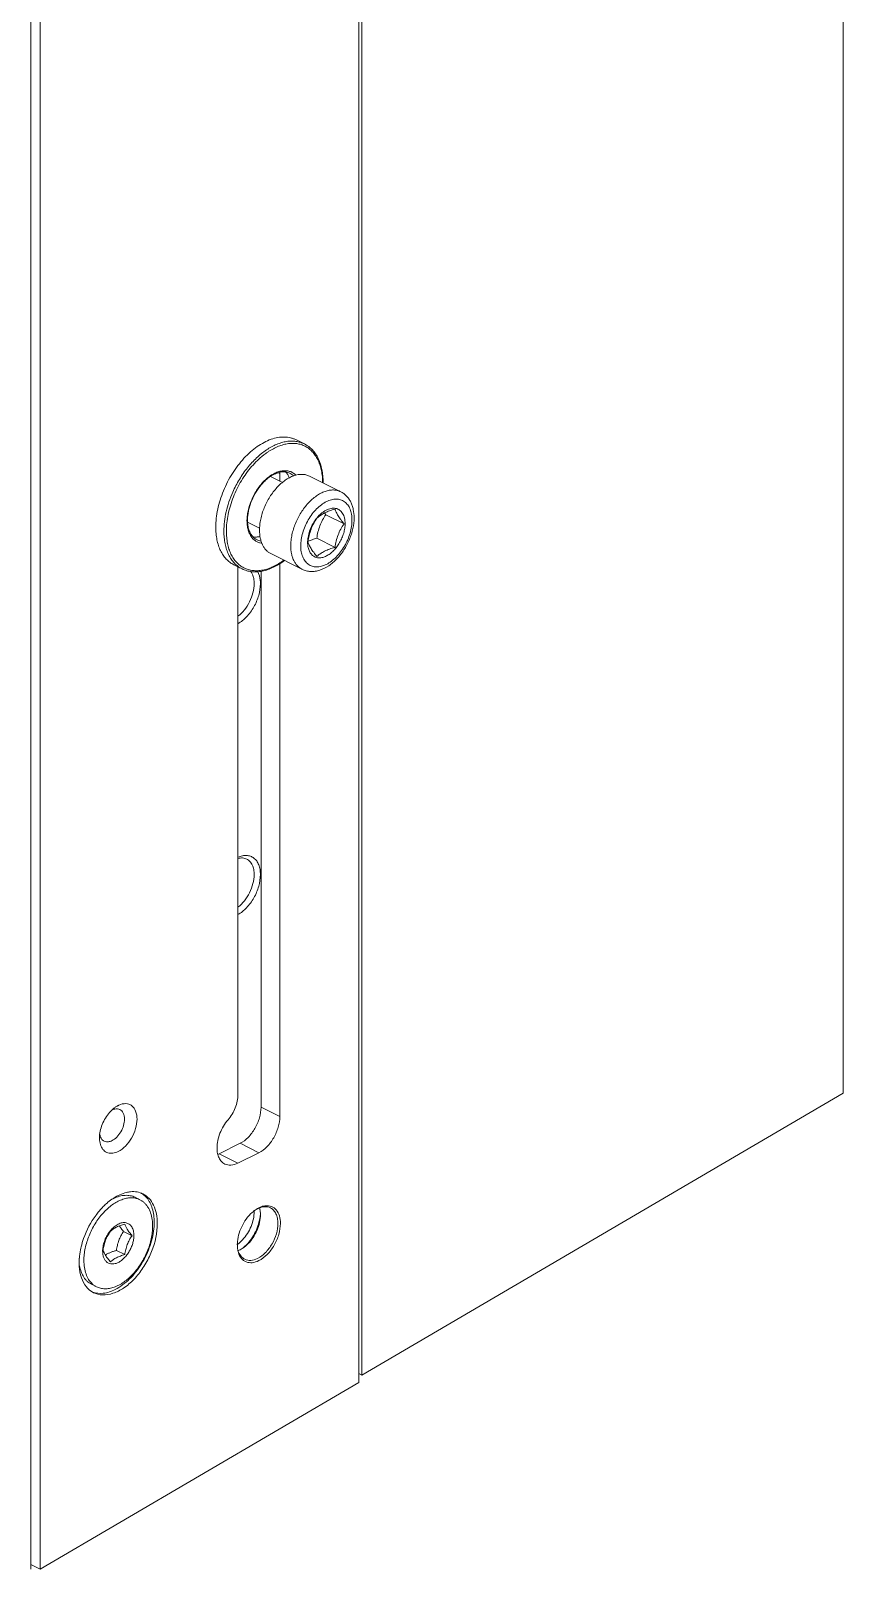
# Model space of a CAD drawing. Header units: millimetres. Extents: x 0 to 2382, y 0 to 1684.
# Drawn here: x 1680.1 to 1772.1, y 816.3 to 990.3 of the extents above; entities that cross this region are included whole.
import ezdxf

# ---------------------------------------------------------------- set-up
doc = ezdxf.new("R2010")
doc.units = ezdxf.units.MM
doc.layers.get('0').update_dxf_attribs({"lineweight": 13})

msp = doc.modelspace()

# ---------------------------------------------------------------- linework, layer by layer
for p, q in [((1772.06, 870.14), (1772.06, 1369.27)), ((1717.26, 837.42), (1717.26, 1346.48)), ((1717.61, 1346.71), (1717.61, 838.25)), ((1681.2, 816.3), (1681.2, 1331.53)), ((1680.14, 816.3), (1680.14, 1331.18)), ((1710.19, 944.05), (1711.1, 943.59)), ((1708.63, 939.24), (1707.27, 939.92)), ((1708.31, 940.25), (1708.14, 940.34)), ((1708.31, 939.39), (1708.31, 940.25)), ((1715.21, 938.18), (1711.67, 939.95)), ((1706.03, 934.05), (1704.67, 934.73)), ((1715.58, 934.56), (1713.52, 935.59)), ((1714.56, 931.89), (1712.5, 932.92)), ((1710.82, 929.42), (1707.29, 931.19)), ((1703.12, 929.92), (1704.04, 929.46)), ((1703.58, 929.69), (1703.58, 869.99)), ((1708.31, 867.51), (1708.31, 930.06)), ((1706.19, 929.19), (1706.19, 868.57)), ((1772.06, 870.14), (1717.61, 838.25)), ((1706.19, 868.57), (1708.31, 867.51)), ((1703.82, 864.48), (1701.45, 863.3)), ((1701.45, 863.3), (1703.58, 862.24)), ((1705.95, 863.42), (1703.58, 862.24)), ((1705.95, 863.42), (1703.82, 864.48)), ((1692.49, 858.09), (1691.93, 858.37)), ((1690.64, 854.5), (1691.59, 854.03)), ((1689.82, 852.36), (1690.77, 851.89)), ((1687.58, 848.25), (1687.01, 848.53)), ((1717.26, 837.42), (1681.2, 816.3)), ((1717.61, 838.25), (1717.26, 838.43)), ((1681.2, 816.3), (1680.14, 816.83))]:
    msp.add_line(p, q)
for centre, radius, start, end in [((1712.46, 934.8), 9.62, 133.0859, 133.9961), ((1704.92, 940.25), 3.4, 359.9903, 2.3853), ((1714.7, 932.96), 12.53, 153.4964, 158.2972), ((1704.82, 939.25), 8.39, 359.5685, 359.9996), ((1709.31, 934.9), 4.71, 179.1201, 179.9981), ((1724.13, 944.37), 13.77, 218.5727, 219.5825), ((1714.68, 932.46), 3.22, 178.8689, 179.9969), ((1704.03, 927.82), 1.85, 100.3616, 104.0413), ((1691.12, 866.58), 2.43, 116.5749, 118.4772), ((1691.07, 866.69), 2.31, 114.7173, 116.5708), ((1688.77, 865.4), 0.756, 234.0644, 243.4397), ((1700.31, 865.58), 2.55, 292.8535, 296.5897), ((1695.05, 850.78), 9.37, 142.4973, 143.4287), ((1694.84, 850.94), 9.11, 139.1596, 142.5104), ((1693.84, 851.58), 7.45, 135.9849, 137.8617), ((1693.63, 852.11), 7.43, 131.3429, 131.9742), ((1707.84, 853.71), 3.97, 128.228, 131.9761), ((1707.71, 853.88), 3.75, 126.8615, 128.2064), ((1702.05, 856.76), 3.37, 359.9964, 1.3925), ((1707.24, 854.61), 2.89, 116.5943, 119.941), ((1703.67, 856.51), 2.45, 11.8055, 15.7868), ((1703.52, 856.48), 2.6, 10.4208, 11.8237), ((1691.95, 852.29), 3.63, 140.2604, 141.3367), ((1688.1, 855.12), 5.82, 359.7978, 359.9999), ((1687.16, 855.56), 6.94, 355.9927, 359.9595), ((1687.62, 855.38), 6.83, 357.0282, 359.9773), ((1707.22, 852.98), 3.72, 177.9411, 179.9889), ((1692.66, 850.95), 7.05, 175.717, 179.9298), ((1691, 852.29), 2.74, 177.7374, 179.9812), ((1691.92, 850.96), 6.3, 179.9813, 183.2384)]:
    msp.add_arc(centre, radius, start, end)
for points, knots in [([(1710.19, 944.05), (1710.08, 944.1), (1709.87, 944.19), (1709.54, 944.29), (1709.2, 944.35), (1708.71, 944.39), (1708.08, 944.33), (1707.3, 944.13), (1706.51, 943.78), (1705.73, 943.29), (1704.97, 942.69), (1704.24, 941.97), (1703.55, 941.15), (1702.93, 940.26), (1702.38, 939.3), (1701.92, 938.29), (1701.55, 937.26), (1701.27, 936.22), (1701.11, 935.2), (1701.07, 934.52), (1701.07, 934.19)], [0, 0, 0, 0, 0.022306, 0.044794, 0.067641, 0.091004, 0.139764, 0.191968, 0.248047, 0.308075, 0.371828, 0.438849, 0.508502, 0.580025, 0.652569, 0.725241, 0.797144, 0.867414, 0.935258, 1, 1, 1, 1]), ([(1711.1, 943.59), (1710.96, 943.66), (1710.64, 943.79), (1710.14, 943.9), (1709.61, 943.93), (1709.07, 943.88), (1708.5, 943.75), (1707.93, 943.54), (1707.36, 943.27), (1706.79, 942.92), (1706.22, 942.5), (1705.48, 941.85), (1704.61, 940.9), (1703.71, 939.6), (1703.21, 938.64), (1702.99, 938.15)], [0, 0, 0, 0, 0.046435, 0.093673, 0.142442, 0.193346, 0.246832, 0.303186, 0.362539, 0.424886, 0.490107, 0.55798, 0.700326, 0.848911, 1, 1, 1, 1]), ([(1713.16, 939.21), (1713.16, 939.44), (1713.14, 939.89), (1713.04, 940.54), (1712.89, 941.14), (1712.68, 941.7), (1712.41, 942.19), (1712.09, 942.62), (1711.72, 942.99), (1711.3, 943.28), (1710.85, 943.49), (1710.35, 943.62), (1709.83, 943.67), (1709.28, 943.64), (1708.72, 943.52), (1708.15, 943.33), (1707.57, 943.06), (1707.2, 942.84), (1707.01, 942.72)], [0, 0, 0, 0, 0.074772, 0.146012, 0.213616, 0.277678, 0.338457, 0.39642, 0.452241, 0.506769, 0.560977, 0.615866, 0.672374, 0.731291, 0.793217, 0.858544, 0.927466, 1, 1, 1, 1]), ([(1713.22, 939.25), (1713.22, 939.49), (1713.19, 939.98), (1713.09, 940.68), (1712.92, 941.33), (1712.69, 941.93), (1712.38, 942.46), (1712.02, 942.93), (1711.59, 943.31), (1711.27, 943.51), (1711.1, 943.59)], [0, 0, 0, 0, 0.146196, 0.285596, 0.418086, 0.543958, 0.663861, 0.778852, 0.890338, 1, 1, 1, 1]), ([(1705.78, 941.72), (1705.55, 941.5), (1705.11, 941.03), (1704.51, 940.27), (1703.96, 939.44), (1703.64, 938.85), (1703.49, 938.55)], [0, 0, 0, 0, 0.240811, 0.489407, 0.743351, 1, 1, 1, 1]), ([(1707.01, 942.72), (1706.92, 942.65), (1706.52, 942.38), (1706.15, 942.07), (1705.89, 941.82)], [0, 0, 0, 0, 0.242186, 1, 1, 1, 1]), ([(1704.6, 934.97), (1704.61, 935.17), (1704.64, 935.58), (1704.75, 936.2), (1704.94, 936.82), (1705.19, 937.44), (1705.49, 938.03), (1705.85, 938.59), (1706.25, 939.1), (1706.68, 939.55), (1707.14, 939.93), (1707.61, 940.22), (1708.08, 940.44), (1708.55, 940.56), (1709, 940.58), (1709.43, 940.51), (1709.81, 940.34), (1710.03, 940.16), (1710.13, 940.07)], [0, 0, 0, 0, 0.066906, 0.137088, 0.209709, 0.283783, 0.358254, 0.432043, 0.504109, 0.573498, 0.639405, 0.701242, 0.758713, 0.811903, 0.861363, 0.908155, 0.95379, 1, 1, 1, 1]), ([(1708.97, 940.43), (1708.86, 940.44), (1708.63, 940.45), (1708.27, 940.39), (1707.91, 940.27), (1707.53, 940.1), (1707.15, 939.86), (1706.78, 939.56), (1706.43, 939.22), (1705.97, 938.69), (1705.47, 937.95), (1705.09, 937.13), (1704.87, 936.46), (1704.75, 935.95), (1704.68, 935.45), (1704.66, 935.13), (1704.66, 934.97)], [0, 0, 0, 0, 0.043488, 0.090232, 0.140777, 0.195323, 0.253786, 0.315875, 0.381136, 0.449001, 0.589747, 0.732408, 0.802612, 0.871045, 0.937044, 1, 1, 1, 1]), ([(1711.67, 939.95), (1711.55, 940.01), (1711.27, 940.11), (1710.83, 940.17), (1710.36, 940.13), (1709.88, 940), (1709.39, 939.78), (1708.91, 939.48), (1708.43, 939.11), (1707.98, 938.66), (1707.56, 938.16), (1707.04, 937.41), (1706.62, 936.59), (1706.31, 935.74), (1706.14, 935.1), (1706.04, 934.46), (1706.02, 934.04), (1706.02, 933.84)], [0, 0, 0, 0, 0.044734, 0.09089, 0.139664, 0.191881, 0.247975, 0.30802, 0.371791, 0.43883, 0.508503, 0.580045, 0.725165, 0.79709, 0.867374, 0.935246, 1, 1, 1, 1]), ([(1709.45, 940.28), (1709.38, 940.32), (1709.22, 940.38), (1709.05, 940.41), (1708.97, 940.43)], [0, 0, 0, 0, 0.4936, 1, 1, 1, 1]), ([(1708.97, 940.42), (1709.06, 940.33), (1709.22, 940.12), (1709.34, 939.89), (1709.39, 939.76)], [0, 0, 0, 0, 0.48446, 1, 1, 1, 1]), ([(1709.45, 940.28), (1709.53, 940.24), (1709.68, 940.15), (1709.81, 940.04), (1709.87, 939.97)], [0, 0, 0, 0, 0.495884, 1, 1, 1, 1]), ([(1702.99, 938.15), (1702.83, 937.78), (1702.54, 937.05), (1702.23, 935.93), (1702.03, 934.82), (1701.99, 934.09), (1701.99, 933.73)], [0, 0, 0, 0, 0.261697, 0.517796, 0.764867, 1, 1, 1, 1]), ([(1715.21, 938.18), (1715.08, 938.25), (1714.81, 938.35), (1714.37, 938.4), (1713.9, 938.36), (1713.42, 938.23), (1712.93, 938.01), (1712.44, 937.71), (1711.97, 937.34), (1711.52, 936.89), (1711.09, 936.39), (1710.58, 935.64), (1710.16, 934.83), (1709.85, 933.97), (1709.68, 933.33), (1709.58, 932.69), (1709.55, 932.27), (1709.55, 932.07)], [0, 0, 0, 0, 0.044734, 0.09089, 0.139663, 0.191881, 0.247976, 0.30802, 0.371791, 0.43883, 0.508503, 0.580045, 0.725165, 0.797089, 0.867375, 0.935244, 1, 1, 1, 1]), ([(1715.21, 938.18), (1715.33, 938.12), (1715.56, 937.98), (1715.87, 937.7), (1716.14, 937.38), (1716.35, 937.01), (1716.52, 936.61), (1716.67, 936.02), (1716.72, 935.56), (1716.72, 935.25)], [0, 0, 0, 0, 0.117982, 0.236473, 0.35628, 0.478104, 0.602788, 0.731056, 1, 1, 1, 1]), ([(1703.06, 937.59), (1702.93, 937.27), (1702.71, 936.62), (1702.46, 935.64), (1702.3, 934.68), (1702.27, 934.04), (1702.27, 933.73)], [0, 0, 0, 0, 0.261657, 0.517268, 0.764147, 1, 1, 1, 1]), ([(1716.48, 934.97), (1716.48, 935.19), (1716.45, 935.62), (1716.29, 936.21), (1716.06, 936.63), (1715.83, 936.89), (1715.64, 937.06), (1715.42, 937.19), (1715.19, 937.28), (1714.95, 937.34), (1714.59, 937.37), (1714.12, 937.3), (1713.55, 937.08), (1712.99, 936.72), (1712.45, 936.25), (1711.95, 935.67), (1711.52, 935.01), (1711.16, 934.29), (1710.89, 933.55), (1710.72, 932.81), (1710.68, 932.31), (1710.68, 932.07)], [0, 0, 0, 0, 0.063409, 0.121043, 0.173279, 0.197842, 0.221689, 0.245157, 0.268615, 0.292434, 0.316954, 0.369065, 0.426555, 0.489818, 0.558379, 0.63114, 0.706587, 0.782972, 0.858467, 0.931314, 1, 1, 1, 1]), ([(1712.5, 935.21), (1712.65, 935.4), (1712.9, 935.66), (1713.28, 935.94), (1713.55, 936.11), (1713.83, 936.23), (1714.11, 936.31), (1714.38, 936.33), (1714.63, 936.31), (1714.87, 936.24), (1715.08, 936.12), (1715.27, 935.95), (1715.43, 935.74), (1715.55, 935.49), (1715.67, 935.11), (1715.7, 934.79), (1715.7, 934.58)], [0, 0, 0, 0, 0.155756, 0.228554, 0.297284, 0.361755, 0.422052, 0.478602, 0.532205, 0.584013, 0.635426, 0.687901, 0.742746, 0.800954, 0.863143, 1, 1, 1, 1]), ([(1706.29, 932.35), (1706.16, 932.37), (1705.92, 932.43), (1705.58, 932.59), (1705.29, 932.83), (1705.04, 933.14), (1704.85, 933.51), (1704.7, 933.93), (1704.62, 934.4), (1704.6, 934.73), (1704.6, 934.9)], [0, 0, 0, 0, 0.111964, 0.222142, 0.333928, 0.450459, 0.574191, 0.706685, 0.848658, 1, 1, 1, 1]), ([(1704.66, 934.97), (1704.66, 934.77), (1704.68, 934.4), (1704.8, 933.88), (1704.99, 933.43), (1705.18, 933.18), (1705.28, 933.07)], [0, 0, 0, 0, 0.286781, 0.548631, 0.785352, 1, 1, 1, 1]), ([(1710.68, 932.07), (1710.68, 931.85), (1710.71, 931.42), (1710.88, 930.83), (1711.1, 930.41), (1711.33, 930.14), (1711.53, 929.98), (1711.74, 929.85), (1711.97, 929.75), (1712.22, 929.7), (1712.57, 929.67), (1713.04, 929.74), (1713.61, 929.96), (1714.17, 930.32), (1714.71, 930.79), (1715.21, 931.37), (1715.65, 932.03), (1716.01, 932.74), (1716.27, 933.49), (1716.44, 934.23), (1716.48, 934.73), (1716.48, 934.97)], [0, 0, 0, 0, 0.063409, 0.121043, 0.173279, 0.197842, 0.221689, 0.245157, 0.268615, 0.292434, 0.316954, 0.369065, 0.426555, 0.489818, 0.558379, 0.63114, 0.706587, 0.782972, 0.858467, 0.931314, 1, 1, 1, 1]), ([(1716.72, 935.25), (1716.72, 934.84), (1716.64, 934.21), (1716.42, 933.39), (1716.12, 932.57), (1715.61, 931.6), (1714.94, 930.74), (1714.34, 930.17), (1713.71, 929.69), (1713.04, 929.35), (1712.33, 929.18), (1711.81, 929.15), (1711.3, 929.22), (1710.98, 929.34), (1710.82, 929.42)], [0, 0, 0, 0, 0.129258, 0.196876, 0.265722, 0.404191, 0.539215, 0.604026, 0.666483, 0.783849, 0.839529, 0.893755, 0.947081, 1, 1, 1, 1]), ([(1711.46, 932.52), (1711.47, 932.75), (1711.52, 933.23), (1711.74, 933.93), (1712.06, 934.6), (1712.34, 935.02), (1712.5, 935.21)], [0, 0, 0, 0, 0.236261, 0.488003, 0.74598, 1, 1, 1, 1]), ([(1715.7, 934.58), (1715.7, 934.4), (1715.67, 934.04), (1715.55, 933.49), (1715.36, 932.95), (1715.09, 932.43), (1714.77, 931.95), (1714.41, 931.52), (1714.01, 931.17), (1713.6, 930.91), (1713.19, 930.75), (1712.84, 930.7), (1712.58, 930.72), (1712.4, 930.76), (1712.23, 930.83), (1712.08, 930.93), (1711.94, 931.05), (1711.77, 931.24), (1711.6, 931.55), (1711.48, 931.98), (1711.46, 932.29), (1711.46, 932.46)], [0, 0, 0, 0, 0.068686, 0.141533, 0.217028, 0.293412, 0.36886, 0.441621, 0.510182, 0.573445, 0.630935, 0.683046, 0.707566, 0.731384, 0.754843, 0.778311, 0.802158, 0.826721, 0.878957, 0.936592, 1, 1, 1, 1]), ([(1711.49, 932.52), (1711.53, 932.76), (1711.62, 933.24), (1711.83, 933.94), (1712.13, 934.6), (1712.38, 935), (1712.51, 935.2)], [0, 0, 0, 0, 0.253391, 0.505976, 0.755306, 1, 1, 1, 1]), ([(1713.52, 935.59), (1713.39, 935.4), (1713.14, 934.99), (1712.83, 934.34), (1712.62, 933.64), (1712.53, 933.16), (1712.5, 932.92)], [0, 0, 0, 0, 0.244694, 0.494024, 0.746609, 1, 1, 1, 1]), ([(1712.51, 935.2), (1712.64, 935.31), (1712.91, 935.53), (1713.39, 935.81), (1713.95, 936.04), (1714.35, 936.16), (1714.56, 936.22)], [0, 0, 0, 0, 0.216086, 0.454608, 0.717865, 1, 1, 1, 1]), ([(1714.56, 936.22), (1714.59, 936.1), (1714.7, 935.84), (1714.92, 935.44), (1715.22, 935.01), (1715.45, 934.71), (1715.58, 934.56)], [0, 0, 0, 0, 0.19295, 0.423865, 0.696098, 1, 1, 1, 1]), ([(1715.58, 934.56), (1715.44, 934.37), (1715.19, 933.96), (1714.89, 933.31), (1714.68, 932.61), (1714.59, 932.13), (1714.56, 931.89)], [0, 0, 0, 0, 0.244694, 0.494024, 0.746609, 1, 1, 1, 1]), ([(1701.07, 934.19), (1701.07, 933.94), (1701.09, 933.46), (1701.19, 932.76), (1701.36, 932.12), (1701.59, 931.53), (1701.88, 931.01), (1702.24, 930.56), (1702.65, 930.19), (1702.96, 930), (1703.12, 929.92)], [0, 0, 0, 0, 0.148361, 0.289413, 0.422924, 0.549127, 0.668629, 0.782515, 0.892331, 1, 1, 1, 1]), ([(1701.99, 933.73), (1701.99, 933.48), (1702.01, 933), (1702.11, 932.31), (1702.27, 931.66), (1702.51, 931.07), (1702.8, 930.55), (1703.16, 930.1), (1703.57, 929.73), (1703.88, 929.54), (1704.04, 929.46)], [0, 0, 0, 0, 0.148365, 0.289411, 0.422924, 0.549127, 0.668628, 0.782516, 0.892331, 1, 1, 1, 1]), ([(1702.27, 933.73), (1702.27, 933.49), (1702.29, 933.02), (1702.39, 932.35), (1702.52, 931.81), (1702.67, 931.42), (1702.82, 931.05), (1703.06, 930.64), (1703.4, 930.2), (1703.8, 929.84), (1704.25, 929.56), (1704.74, 929.36), (1705.27, 929.26), (1705.82, 929.24), (1706.3, 929.3), (1706.68, 929.39), (1707.09, 929.51), (1707.59, 929.71), (1708.19, 930.04), (1708.58, 930.3), (1708.77, 930.44)], [0, 0, 0, 0, 0.074232, 0.144816, 0.211641, 0.243689, 0.274853, 0.334684, 0.391704, 0.446677, 0.500557, 0.55441, 0.609304, 0.666201, 0.725877, 0.756954, 0.788911, 0.855553, 0.925942, 1, 1, 1, 1]), ([(1706.07, 933.12), (1705.93, 933.09), (1705.67, 933.05), (1705.41, 933.05), (1705.28, 933.07)], [0, 0, 0, 0, 0.515579, 1, 1, 1, 1]), ([(1705.28, 933.07), (1705.34, 933.01), (1705.47, 932.9), (1705.62, 932.81), (1705.69, 932.77)], [0, 0, 0, 0, 0.506633, 1, 1, 1, 1]), ([(1707.29, 931.19), (1707.19, 931.24), (1707, 931.35), (1706.74, 931.58), (1706.52, 931.86), (1706.34, 932.19), (1706.2, 932.55), (1706.05, 933.1), (1706.02, 933.54), (1706.02, 933.84)], [0, 0, 0, 0, 0.107708, 0.217562, 0.33149, 0.451039, 0.577278, 0.710836, 1, 1, 1, 1]), ([(1712.5, 932.92), (1712.32, 932.87), (1711.99, 932.77), (1711.66, 932.64), (1711.5, 932.57)], [0, 0, 0, 0, 0.513069, 1, 1, 1, 1]), ([(1706.19, 932.61), (1706.11, 932.62), (1705.93, 932.66), (1705.77, 932.73), (1705.69, 932.77)], [0, 0, 0, 0, 0.504124, 1, 1, 1, 1]), ([(1709.55, 932.07), (1709.55, 931.77), (1709.59, 931.33), (1709.73, 930.78), (1709.87, 930.42), (1710.06, 930.1), (1710.28, 929.82), (1710.53, 929.59), (1710.73, 929.47), (1710.82, 929.42)], [0, 0, 0, 0, 0.289163, 0.422719, 0.548963, 0.66851, 0.782438, 0.892292, 1, 1, 1, 1]), ([(1712.51, 930.87), (1712.39, 931.02), (1712.15, 931.31), (1711.85, 931.74), (1711.63, 932.14), (1711.53, 932.4), (1711.49, 932.52)], [0, 0, 0, 0, 0.303903, 0.576135, 0.80705, 1, 1, 1, 1]), ([(1714.56, 931.89), (1714.35, 931.83), (1713.95, 931.71), (1713.39, 931.48), (1712.91, 931.2), (1712.64, 930.98), (1712.51, 930.87)], [0, 0, 0, 0, 0.282135, 0.545392, 0.783914, 1, 1, 1, 1]), ([(1704.04, 929.46), (1704.21, 929.37), (1704.56, 929.24), (1705.13, 929.12), (1705.72, 929.11), (1706.34, 929.19), (1706.96, 929.37), (1707.6, 929.63), (1708.22, 929.98), (1708.63, 930.26), (1708.83, 930.41)], [0, 0, 0, 0, 0.10946, 0.220775, 0.335653, 0.455517, 0.581426, 0.714033, 0.853593, 1, 1, 1, 1]), ([(1703.58, 923.26), (1703.94, 923.46), (1704.45, 923.88), (1705.01, 924.56), (1705.52, 925.35), (1705.97, 926.42), (1706.12, 927.33), (1706.12, 927.78)], [0, 0, 0, 0, 0.231984, 0.359415, 0.491043, 0.754628, 1, 1, 1, 1]), ([(1703.58, 924.1), (1703.85, 924.3), (1704.35, 924.81), (1704.93, 925.72), (1705.31, 926.73), (1705.41, 927.44), (1705.41, 927.78)], [0, 0, 0, 0, 0.240957, 0.500028, 0.759071, 1, 1, 1, 1]), ([(1705.41, 927.78), (1705.41, 927.92), (1705.4, 928.18), (1705.3, 928.67), (1705.14, 929.01), (1704.99, 929.19)], [0, 0, 0, 0, 0.279221, 0.53905, 1, 1, 1, 1]), ([(1706.12, 927.78), (1706.12, 927.91), (1706.1, 928.38), (1705.97, 928.86), (1705.81, 929.16)], [0, 0, 0, 0, 0.273762, 1, 1, 1, 1]), ([(1706.12, 894.87), (1706.12, 895.07), (1706.1, 895.36), (1706.02, 895.73), (1705.91, 896.06), (1705.72, 896.42), (1705.4, 896.76), (1705, 896.98), (1704.55, 897.07), (1704.06, 897.02), (1703.74, 896.91), (1703.58, 896.84)], [0, 0, 0, 0, 0.149391, 0.219252, 0.285772, 0.409439, 0.523687, 0.633837, 0.746407, 0.867215, 1, 1, 1, 1]), ([(1704.57, 896.62), (1704.43, 896.7), (1704.09, 896.79), (1703.75, 896.75), (1703.58, 896.71)], [0, 0, 0, 0, 0.479233, 1, 1, 1, 1]), ([(1705.41, 894.87), (1705.41, 895.06), (1705.38, 895.44), (1705.22, 895.96), (1704.95, 896.37), (1704.7, 896.56), (1704.57, 896.62)], [0, 0, 0, 0, 0.28974, 0.549587, 0.782846, 1, 1, 1, 1]), ([(1703.58, 890.35), (1703.94, 890.55), (1704.45, 890.97), (1705.01, 891.65), (1705.52, 892.44), (1705.97, 893.51), (1706.12, 894.43), (1706.12, 894.87)], [0, 0, 0, 0, 0.231984, 0.359415, 0.491043, 0.754628, 1, 1, 1, 1]), ([(1703.58, 891.19), (1703.85, 891.39), (1704.35, 891.9), (1704.93, 892.81), (1705.31, 893.82), (1705.41, 894.53), (1705.41, 894.87)], [0, 0, 0, 0, 0.240957, 0.500028, 0.759071, 1, 1, 1, 1]), ([(1689.61, 868.49), (1689.59, 868.48), (1689.49, 868.4), (1689.4, 868.32), (1689.33, 868.26)], [0, 0, 0, 0, 0.245089, 1, 1, 1, 1]), ([(1689.96, 868.72), (1689.93, 868.71), (1689.81, 868.64), (1689.7, 868.56), (1689.61, 868.49)], [0, 0, 0, 0, 0.242433, 1, 1, 1, 1]), ([(1692.16, 867.22), (1692.16, 867.53), (1692.08, 868.09), (1691.69, 868.68), (1691.25, 868.92), (1690.75, 869.01), (1690.35, 868.91), (1690.1, 868.79)], [0, 0, 0, 0, 0.285545, 0.522107, 0.632678, 0.745977, 1, 1, 1, 1]), ([(1703.58, 869.99), (1703.58, 869.48), (1703.34, 868.44), (1702.8, 867.54), (1702.46, 867.14)], [0, 0, 0, 0, 0.487812, 1, 1, 1, 1]), ([(1706.19, 868.57), (1706.19, 868.16), (1706.05, 867.32), (1705.55, 866.15), (1704.8, 865.15), (1704.16, 864.65), (1703.82, 864.48)], [0, 0, 0, 0, 0.246829, 0.511783, 0.770291, 1, 1, 1, 1]), ([(1689.33, 868.26), (1688.94, 867.9), (1688.32, 867.02), (1687.99, 865.99), (1687.93, 865.47)], [0, 0, 0, 0, 0.499798, 1, 1, 1, 1]), ([(1689.66, 868.36), (1689.63, 868.36), (1689.52, 868.33), (1689.41, 868.29), (1689.33, 868.25)], [0, 0, 0, 0, 0.239861, 1, 1, 1, 1]), ([(1689.33, 864.78), (1689.53, 864.88), (1689.91, 865.18), (1690.36, 865.78), (1690.66, 866.48), (1690.74, 866.98), (1690.74, 867.22)], [0, 0, 0, 0, 0.229676, 0.488215, 0.753207, 1, 1, 1, 1]), ([(1690.22, 868.3), (1690.14, 868.35), (1689.95, 868.4), (1689.76, 868.38), (1689.66, 868.36)], [0, 0, 0, 0, 0.481246, 1, 1, 1, 1]), ([(1690.04, 863.56), (1690.34, 863.71), (1690.91, 864.17), (1691.58, 865.06), (1692.03, 866.11), (1692.16, 866.86), (1692.16, 867.22)], [0, 0, 0, 0, 0.2297, 0.488215, 0.753182, 1, 1, 1, 1]), ([(1690.74, 867.22), (1690.74, 867.34), (1690.72, 867.58), (1690.62, 867.89), (1690.46, 868.15), (1690.3, 868.26), (1690.22, 868.3)], [0, 0, 0, 0, 0.289252, 0.549686, 0.78297, 1, 1, 1, 1]), ([(1702.46, 867.14), (1702.07, 866.69), (1701.47, 865.67), (1701.21, 864.52), (1701.21, 863.95)], [0, 0, 0, 0, 0.512187, 1, 1, 1, 1]), ([(1705.95, 863.42), (1706.28, 863.59), (1706.93, 864.09), (1707.67, 865.09), (1708.17, 866.26), (1708.31, 867.1), (1708.31, 867.51)], [0, 0, 0, 0, 0.229709, 0.488217, 0.753171, 1, 1, 1, 1]), ([(1687.93, 865.47), (1687.93, 865.44), (1687.92, 865.32), (1687.91, 865.19), (1687.91, 865.1)], [0, 0, 0, 0, 0.255387, 1, 1, 1, 1]), ([(1687.91, 865.1), (1687.91, 865.02), (1687.93, 864.71), (1687.99, 864.39), (1688.08, 864.18)], [0, 0, 0, 0, 0.267399, 1, 1, 1, 1]), ([(1687.95, 865.46), (1687.97, 865.32), (1688.05, 865.07), (1688.23, 864.86), (1688.33, 864.79)], [0, 0, 0, 0, 0.533404, 1, 1, 1, 1]), ([(1688.08, 864.18), (1688.15, 864), (1688.35, 863.67), (1688.85, 863.36), (1689.46, 863.33), (1689.84, 863.47), (1690.04, 863.56)], [0, 0, 0, 0, 0.251343, 0.482145, 0.723859, 1, 1, 1, 1]), ([(1688.43, 864.73), (1688.51, 864.69), (1688.63, 864.65), (1688.76, 864.64), (1688.79, 864.64)], [0, 0, 0, 0, 0.741734, 1, 1, 1, 1]), ([(1688.79, 864.64), (1688.83, 864.64), (1689.02, 864.66), (1689.2, 864.72), (1689.33, 864.78)], [0, 0, 0, 0, 0.23363, 1, 1, 1, 1]), ([(1701.21, 863.95), (1701.21, 863.75), (1701.24, 863.36), (1701.41, 862.83), (1701.68, 862.41), (1701.94, 862.21), (1702.08, 862.14)], [0, 0, 0, 0, 0.289566, 0.549648, 0.782838, 1, 1, 1, 1]), ([(1702.08, 862.14), (1702.29, 862.04), (1702.83, 861.95), (1703.33, 862.11), (1703.58, 862.24)], [0, 0, 0, 0, 0.463653, 1, 1, 1, 1]), ([(1688.48, 856.76), (1688.64, 856.92), (1688.96, 857.23), (1689.48, 857.63), (1690.02, 857.94), (1690.55, 858.16), (1691.07, 858.3), (1691.58, 858.33), (1692.06, 858.27), (1692.36, 858.16), (1692.49, 858.09)], [0, 0, 0, 0, 0.152379, 0.29723, 0.433643, 0.561224, 0.68022, 0.791651, 0.897371, 1, 1, 1, 1]), ([(1689.52, 858.29), (1689.45, 858.24), (1689.17, 858.06), (1688.91, 857.85), (1688.73, 857.69)], [0, 0, 0, 0, 0.243092, 1, 1, 1, 1]), ([(1691.41, 859), (1691.26, 858.99), (1690.59, 858.87), (1689.96, 858.57), (1689.52, 858.29)], [0, 0, 0, 0, 0.230699, 1, 1, 1, 1]), ([(1691.93, 858.37), (1691.84, 858.42), (1691.67, 858.49), (1691.39, 858.56), (1691.1, 858.6), (1690.69, 858.6), (1690.15, 858.51), (1689.73, 858.34), (1689.52, 858.24)], [0, 0, 0, 0, 0.113392, 0.228095, 0.345339, 0.466211, 0.721828, 1, 1, 1, 1]), ([(1692.83, 858.76), (1692.62, 858.87), (1692.15, 859.02), (1691.66, 859.03), (1691.41, 859)], [0, 0, 0, 0, 0.487221, 1, 1, 1, 1]), ([(1692.49, 858.09), (1692.59, 858.05), (1692.76, 857.94), (1693, 857.75), (1693.22, 857.51), (1693.47, 857.15), (1693.72, 856.6), (1693.83, 856.13), (1693.87, 855.88)], [0, 0, 0, 0, 0.112098, 0.225684, 0.342139, 0.462664, 0.719092, 1, 1, 1, 1]), ([(1692.59, 858.88), (1692.65, 858.84), (1692.9, 858.69), (1693.12, 858.48), (1693.26, 858.32)], [0, 0, 0, 0, 0.246282, 1, 1, 1, 1]), ([(1694.45, 855.38), (1694.45, 855.76), (1694.39, 856.48), (1694.08, 857.47), (1693.57, 858.27), (1693.08, 858.63), (1692.83, 858.76)], [0, 0, 0, 0, 0.289574, 0.549671, 0.78286, 1, 1, 1, 1]), ([(1693.26, 858.32), (1693.55, 857.97), (1693.99, 857.07), (1694.1, 856.08), (1694.1, 855.56)], [0, 0, 0, 0, 0.460828, 1, 1, 1, 1]), ([(1687.52, 856.36), (1686.92, 855.56), (1686.29, 854.36), (1685.91, 853.09), (1685.84, 852.77)], [0, 0, 0, 0, 0.752934, 1, 1, 1, 1]), ([(1686.15, 851.23), (1686.15, 851.45), (1686.17, 851.92), (1686.29, 852.62), (1686.47, 853.33), (1686.81, 854.28), (1687.38, 855.4), (1687.98, 856.21), (1688.31, 856.58)], [0, 0, 0, 0, 0.115345, 0.236176, 0.361289, 0.489342, 0.747973, 1, 1, 1, 1]), ([(1688.66, 857.63), (1688.6, 857.58), (1688.35, 857.34), (1688.12, 857.09), (1687.95, 856.9)], [0, 0, 0, 0, 0.245022, 1, 1, 1, 1]), ([(1705.19, 856.66), (1704.69, 856.21), (1703.9, 855.09), (1703.53, 853.77), (1703.51, 853.11)], [0, 0, 0, 0, 0.503226, 1, 1, 1, 1]), ([(1704.11, 853.58), (1704.31, 853.79), (1704.67, 854.27), (1705.08, 855.07), (1705.35, 855.91), (1705.41, 856.49), (1705.41, 856.76)], [0, 0, 0, 0, 0.251803, 0.510611, 0.763852, 1, 1, 1, 1]), ([(1704.15, 852.64), (1704.22, 852.7), (1704.3, 852.76), (1704.37, 852.83), (1704.58, 853.03), (1704.99, 853.49), (1705.48, 854.26), (1705.85, 855.11), (1706, 855.71), (1706.05, 856), (1706.09, 856.18), (1706.11, 856.37), (1706.12, 856.55)], [-0.080207, -0.080207, -0.080207, -0.080207, 0, 0, 0, 0.242822, 0.49687, 0.752536, 1, 1, 1, 1.151566, 1.151566, 1.151566, 1.151566]), ([(1706.12, 856.41), (1706.12, 855.81), (1705.82, 854.59), (1705.15, 853.55), (1704.71, 853.11)], [0, 0, 0, 0, 0.491212, 1, 1, 1, 1]), ([(1707.26, 857.18), (1707.05, 857.28), (1706.53, 857.37), (1706.04, 857.2), (1705.8, 857.08), (1705.68, 857.02), (1705.56, 856.95), (1705.45, 856.88)], [0, 0, 0, 0, 0.463661, 1, 1, 1, 1.276722, 1.276722, 1.276722, 1.276722]), ([(1705.8, 857.11), (1705.77, 857.09), (1705.65, 857.02), (1705.54, 856.94), (1705.46, 856.88)], [0, 0, 0, 0, 0.243938, 1, 1, 1, 1]), ([(1706.7, 857.42), (1706.64, 857.41), (1706.38, 857.37), (1706.13, 857.28), (1705.95, 857.19)], [0, 0, 0, 0, 0.236209, 1, 1, 1, 1]), ([(1706.07, 856.95), (1706.08, 856.91), (1706.11, 856.73), (1706.12, 856.55), (1706.12, 856.41)], [0, 0, 0, 0, 0.242102, 1, 1, 1, 1]), ([(1708.38, 855.42), (1708.38, 855.71), (1708.32, 856.25), (1707.98, 856.96), (1707.4, 857.39), (1706.93, 857.44), (1706.7, 857.42)], [0, 0, 0, 0, 0.293678, 0.544706, 0.76924, 1, 1, 1, 1]), ([(1708.1, 855.42), (1708.1, 855.62), (1708.07, 855.99), (1707.91, 856.51), (1707.64, 856.92), (1707.39, 857.11), (1707.26, 857.18)], [0, 0, 0, 0, 0.28956, 0.549639, 0.782834, 1, 1, 1, 1]), ([(1687.24, 847.58), (1687.56, 847.42), (1688.31, 847.25), (1689.51, 847.47), (1690.72, 848.1), (1691.87, 849.09), (1692.88, 850.37), (1693.94, 852.3), (1694.39, 853.95), (1694.45, 855.03)], [0, 0, 0, 0, 0.090571, 0.190928, 0.306085, 0.435843, 0.5764, 0.721872, 1, 1, 1, 1]), ([(1693.92, 855.1), (1693.92, 854.87), (1693.89, 854.4), (1693.78, 853.68), (1693.58, 852.96), (1693.24, 852.01), (1692.76, 851.09), (1692.18, 850.26), (1691.71, 849.69), (1691.2, 849.19), (1690.67, 848.77), (1690.13, 848.44), (1689.58, 848.2), (1689.04, 848.05), (1688.52, 848.01), (1688.02, 848.07), (1687.72, 848.18), (1687.58, 848.25)], [0, 0, 0, 0, 0.06486, 0.132806, 0.203146, 0.2751, 0.420218, 0.491736, 0.561373, 0.628371, 0.692098, 0.752103, 0.808163, 0.860357, 0.909116, 0.955266, 1, 1, 1, 1]), ([(1689.11, 854.56), (1688.99, 854.4), (1688.76, 854.07), (1688.5, 853.53), (1688.33, 852.96), (1688.28, 852.58), (1688.27, 852.39)], [0, 0, 0, 0, 0.253745, 0.511129, 0.762731, 1, 1, 1, 1]), ([(1689.14, 854.53), (1689.04, 854.38), (1688.83, 854.05), (1688.59, 853.53), (1688.42, 852.97), (1688.35, 852.59), (1688.32, 852.39)], [0, 0, 0, 0, 0.244691, 0.494024, 0.746612, 1, 1, 1, 1]), ([(1690.77, 855.35), (1690.61, 855.3), (1690.29, 855.21), (1689.84, 855.02), (1689.46, 854.8), (1689.24, 854.62), (1689.14, 854.53)], [0, 0, 0, 0, 0.282128, 0.545391, 0.783916, 1, 1, 1, 1]), ([(1691.8, 854.06), (1691.8, 854.23), (1691.78, 854.49), (1691.68, 854.81), (1691.57, 855.02), (1691.45, 855.19), (1691.29, 855.33), (1691.12, 855.43), (1690.92, 855.5), (1690.71, 855.52), (1690.49, 855.5), (1690.26, 855.44), (1689.94, 855.3), (1689.55, 855.04), (1689.28, 854.76), (1689.16, 854.61)], [0, 0, 0, 0, 0.137226, 0.199628, 0.258051, 0.313111, 0.36577, 0.417313, 0.469181, 0.522765, 0.579221, 0.639363, 0.703639, 0.844529, 1, 1, 1, 1]), ([(1694.08, 855.08), (1694.03, 854.35), (1693.71, 852.87), (1692.75, 850.83), (1691.41, 849.1), (1690.27, 848.23), (1689.68, 847.94)], [0, 0, 0, 0, 0.251405, 0.516094, 0.772101, 1, 1, 1, 1]), ([(1690.64, 854.5), (1690.53, 854.35), (1690.33, 854.02), (1690.09, 853.5), (1689.92, 852.94), (1689.85, 852.56), (1689.82, 852.36)], [0, 0, 0, 0, 0.244691, 0.494024, 0.746612, 1, 1, 1, 1]), ([(1690.15, 855.15), (1690.22, 855.04), (1690.38, 854.82), (1690.55, 854.61), (1690.64, 854.5)], [0, 0, 0, 0, 0.477159, 1, 1, 1, 1]), ([(1691.59, 854.03), (1691.49, 854.15), (1691.3, 854.38), (1691.06, 854.73), (1690.89, 855.05), (1690.8, 855.25), (1690.77, 855.35)], [0, 0, 0, 0, 0.303897, 0.576139, 0.80705, 1, 1, 1, 1]), ([(1693.87, 855.88), (1693.88, 855.82), (1693.91, 855.56), (1693.92, 855.31), (1693.92, 855.12)], [0, 0, 0, 0, 0.24318, 1, 1, 1, 1]), ([(1705.8, 851.45), (1706.13, 851.62), (1706.75, 852.11), (1707.48, 853.08), (1707.97, 854.21), (1708.1, 855.03), (1708.1, 855.42)], [0, 0, 0, 0, 0.229704, 0.488217, 0.753177, 1, 1, 1, 1]), ([(1705.95, 851.21), (1706.29, 851.38), (1706.95, 851.9), (1707.72, 852.93), (1708.24, 854.14), (1708.38, 855), (1708.38, 855.42)], [0, 0, 0, 0, 0.229709, 0.488217, 0.753171, 1, 1, 1, 1]), ([(1685.84, 852.77), (1685.81, 852.66), (1685.72, 852.23), (1685.66, 851.8), (1685.64, 851.48)], [0, 0, 0, 0, 0.25615, 1, 1, 1, 1]), ([(1688.27, 852.29), (1688.27, 852.15), (1688.29, 851.89), (1688.38, 851.53), (1688.55, 851.23), (1688.77, 851), (1689.05, 850.86), (1689.37, 850.82), (1689.71, 850.87), (1690.05, 851), (1690.4, 851.22), (1690.73, 851.51), (1691.03, 851.86), (1691.29, 852.26), (1691.51, 852.7), (1691.68, 853.15), (1691.78, 853.61), (1691.8, 853.91), (1691.8, 854.06)], [0, 0, 0, 0, 0.063432, 0.121097, 0.173353, 0.221646, 0.268442, 0.316664, 0.368797, 0.426311, 0.489599, 0.558188, 0.630979, 0.706458, 0.782875, 0.858401, 0.931288, 1, 1, 1, 1]), ([(1690.77, 851.89), (1690.8, 852.08), (1690.87, 852.46), (1691.04, 853.02), (1691.28, 853.55), (1691.48, 853.87), (1691.59, 854.03)], [0, 0, 0, 0, 0.253388, 0.505976, 0.755309, 1, 1, 1, 1]), ([(1703.51, 853.03), (1703.51, 853.04), (1703.51, 853.04), (1703.52, 853.04), (1703.57, 853.08), (1703.78, 853.24), (1703.98, 853.43), (1704.11, 853.58), (1704.11, 853.58), (1704.11, 853.58), (1704.11, 853.58)], [-0.015662, -0.015662, -0.015662, -0.015662, 0, 0, 0, 0.241058, 1, 1, 1, 1.002095, 1.002095, 1.002095, 1.002095]), ([(1703.51, 852.98), (1703.51, 852.9), (1703.51, 852.61), (1703.56, 852.32), (1703.63, 852.11)], [0, 0, 0, 0, 0.263556, 1, 1, 1, 1]), ([(1704.71, 853.11), (1704.63, 853.02), (1704.3, 852.71), (1703.91, 852.46), (1703.6, 852.35), (1703.59, 852.34), (1703.58, 852.34), (1703.57, 852.33)], [0, 0, 0, 0, 0.269942, 1, 1, 1, 1.027281, 1.027281, 1.027281, 1.027281]), ([(1687.07, 848.61), (1686.92, 848.75), (1686.64, 849.09), (1686.36, 849.72), (1686.18, 850.44), (1686.15, 850.96), (1686.15, 851.23)], [0, 0, 0, 0, 0.219631, 0.457334, 0.717195, 1, 1, 1, 1]), ([(1688.32, 852.39), (1688.35, 852.3), (1688.44, 852.09), (1688.61, 851.77), (1688.85, 851.43), (1689.04, 851.19), (1689.14, 851.07)], [0, 0, 0, 0, 0.19295, 0.423862, 0.696103, 1, 1, 1, 1]), ([(1689.82, 852.36), (1689.71, 852.33), (1689.48, 852.26), (1689.15, 852.14), (1688.85, 852.01), (1688.66, 851.9), (1688.58, 851.84)], [0, 0, 0, 0, 0.26949, 0.528241, 0.772467, 1, 1, 1, 1]), ([(1689.14, 851.07), (1689.24, 851.16), (1689.46, 851.33), (1689.84, 851.56), (1690.29, 851.74), (1690.61, 851.84), (1690.77, 851.89)], [0, 0, 0, 0, 0.216084, 0.454609, 0.717871, 1, 1, 1, 1]), ([(1703.57, 852.32), (1703.76, 851.87), (1704.01, 851.53), (1704.35, 851.36), (1704.56, 851.26), (1705.08, 851.17), (1705.56, 851.33), (1705.8, 851.45)], [-0.762346, -0.762346, -0.762346, -0.762346, 0, 0, 0, 0.463661, 1, 1, 1, 1]), ([(1703.63, 852.11), (1703.7, 851.88), (1703.91, 851.44), (1704.5, 851), (1705.23, 850.93), (1705.71, 851.09), (1705.95, 851.21)], [0, 0, 0, 0, 0.258155, 0.48916, 0.726716, 1, 1, 1, 1]), ([(1685.63, 850.6), (1685.65, 850.15), (1685.79, 849.3), (1686.19, 848.53), (1686.44, 848.23)], [0, 0, 0, 0, 0.534879, 1, 1, 1, 1]), ([(1685.65, 850.62), (1685.7, 850.38), (1685.81, 849.94), (1686.06, 849.42), (1686.31, 849.08), (1686.52, 848.86), (1686.75, 848.68), (1686.92, 848.58), (1687.01, 848.53)], [0, 0, 0, 0, 0.279234, 0.535169, 0.655904, 0.772841, 0.88711, 1, 1, 1, 1]), ([(1686.44, 848.23), (1686.5, 848.16), (1686.73, 847.9), (1687.01, 847.7), (1687.24, 847.58)], [0, 0, 0, 0, 0.256693, 1, 1, 1, 1]), ([(1687.58, 848.25), (1687.48, 848.3), (1687.31, 848.4), (1687.15, 848.53), (1687.07, 848.61)], [0, 0, 0, 0, 0.496629, 1, 1, 1, 1]), ([(1689.68, 847.94), (1689.26, 847.73), (1688.42, 847.44), (1687.51, 847.51), (1687.13, 847.65)], [0, 0, 0, 0, 0.534579, 1, 1, 1, 1])]:
    msp.add_open_spline(points, degree=3, knots=knots)

doc.saveas('drawing.dxf')
